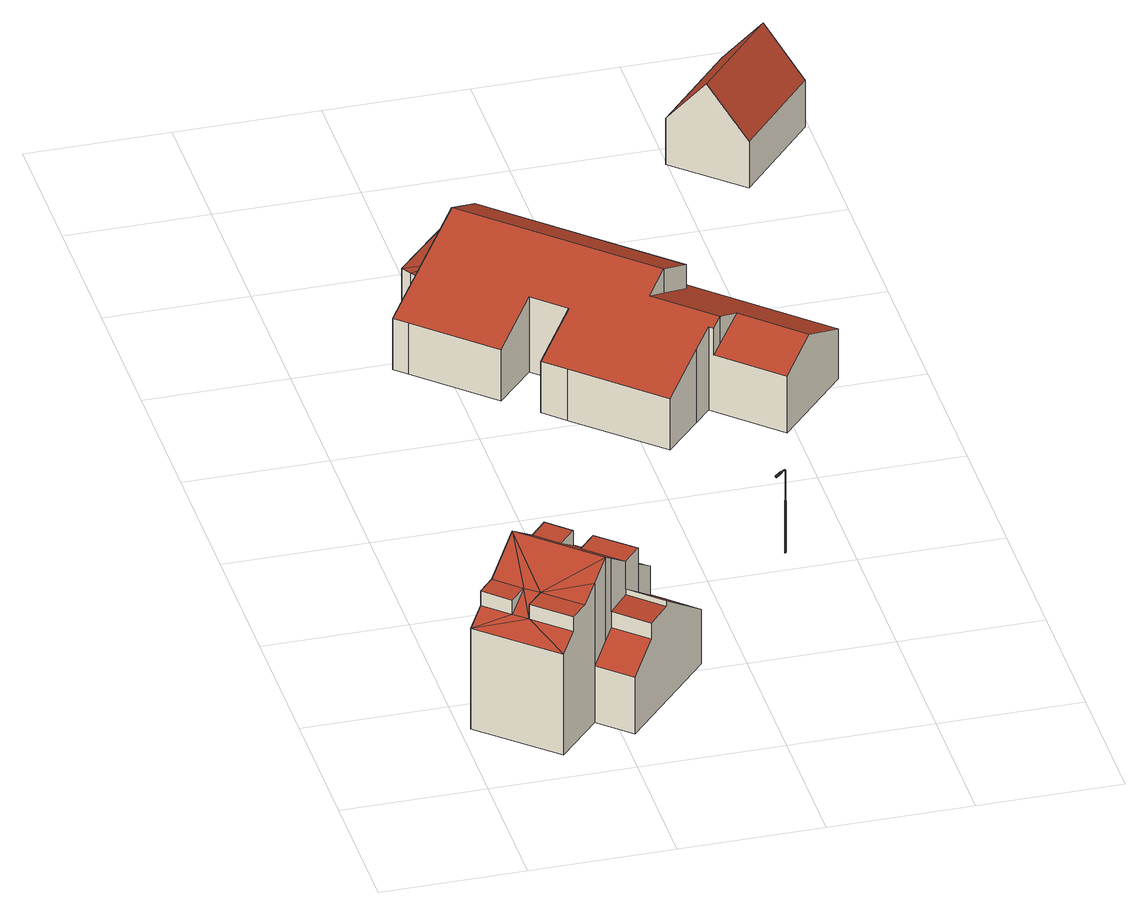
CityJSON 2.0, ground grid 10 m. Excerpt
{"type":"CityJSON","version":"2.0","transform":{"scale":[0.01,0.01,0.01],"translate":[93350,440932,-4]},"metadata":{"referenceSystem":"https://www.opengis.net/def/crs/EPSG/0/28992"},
"CityObjects":{
"building1":{"type":"Building","attributes":{"yearOfConstruction":1935,"statusOmschr":"Pand in gebruik","hoogste_bouwlaag":2,"aantalBouwlagen":3,"laagste_bouwlaag":0,"typeOmschr":"half vrijstaand"},"address":[{"CountryName":"Nederland","LocalityName":"Rotterdam","ThoroughfareNumber":"1","ThoroughfareName":"Wilgenoord","PostalCode":"3054AW"}],"geometry":[{"type":"Solid","lod":"2","boundaries":[[[[0,1,2]],[[3,4,5]],[[6,7,8]],[[9,10,11]],[[12,13,14,15]],[[14,13,16,17,18,19]],[[16,20,21,17]],[[22,23,24,21,20,25,26,27,28,29,30]],[[31,26,25,32]],[[33,34,35,36]],[[37,38,39,33,36,12,15,40]],[[41,19,18,42]],[[43,44,45,31,32,35,34,46]],[[47,48,49,50,51]],[[50,49,52,53,54]],[[53,52,55,56,57]],[[42,47,51,41]],[[55,46,34,56]],[[1,28,27,2]],[[44,5,4,45]],[[47,7,6,48]],[[40,50,54,37]],[[38,53,57,39]],[[11,24,23,9]],[[30,29,0]],[[31,4,26]],[[4,2,26]],[[46,3,43]],[[55,3,46]],[[55,30,3]],[[3,0,4]],[[3,30,0]],[[0,2,4]],[[2,27,26]],[[45,4,31]],[[14,19,41,51,50,40,15]],[[42,18,17,21,24,11,10,22,30,55,52,49,8,7,47]],[[39,57,56,34,33]],[[0,29,28,1]],[[43,3,5,44]],[[48,6,8,49]],[[37,54,53,38]],[[9,23,22,10]],[[12,36,35,32,25,20,16,13]]]],"semantics":{"surfaces":[{"type":"WallSurface"},{"type":"RoofSurface"},{"type":"GroundSurface"}],"values":[[0,0,0,0,0,0,0,0,0,0,0,0,0,0,0,0,0,0,0,0,0,0,0,0,1,1,1,1,1,1,1,1,1,1,1,1,1,1,1,1,1,1,1,2]]}}]},
"cityfurniture1":{"type":"CityFurniture","attributes":{"Lichtpunttype":"Straatverlichting","Brondatum":"12-06-2019","Buurt_nummer":"62","Masttype":"MAST 6M LPH 6M ST VERJ D89 B1","Lamptype":"SON PRO E 50W E27","Buurtnaam":"Hillegersberg Noord","Nummer":"3","Geplaatst_op":"01-01-1998","Wijknummer":"6","Nivo":"0","Datum_laatste_mutatie":"07-06-2019","Straatnaam":"Wilgenoord","Thema":"Lichtmasten","Beheerobject":"23442/OVL-003","Armatuurtype":"490 SGS 203 1X SON 50W <NB>","Objecthoogte":"6","Klasse":"Tertiaire weg","Wijknaam":"Hillegersberg-Schiebroek"},"geometry":[{"type":"MultiSurface","lod":"2","boundaries":[[[58,59,60]],[[61,62,63]],[[64,65,66,67]],[[68,69,70]],[[66,65,71,72]],[[63,62,73,74]],[[70,69,75,76]],[[77,78,79,80]],[[81,82,83,84,85]],[[65,86,71]],[[87,88,89,90]],[[91,82,81,92]],[[68,93,69]],[[86,94,71]],[[85,88,87]],[[72,71,59,58]],[[95,96,61]],[[62,97,73]],[[98,91,92,99]],[[60,100,101]],[[61,102,97]],[[94,103,104]],[[94,63,103]],[[78,60,101]],[[83,77,88]],[[78,101,79]],[[85,84,83,88]],[[94,61,63]],[[61,97,62]],[[102,105,106]],[[71,94,104,107]],[[88,77,80]],[[93,85,108,109]],[[91,110,111,112]],[[86,113,94]],[[114,70,76]],[[102,106,97]],[[71,107,59]],[[109,108,115,116]],[[69,109,116]],[[117,66,72,118]],[[95,61,94]],[[69,116,75]],[[108,87,90,115]],[[119,120,76,121]],[[105,122,68,106]],[[63,74,123]],[[110,118,111]],[[59,107,124,60]],[[85,87,108]],[[104,103,123,124]],[[88,80,89]],[[97,106,120,119]],[[73,125,126]],[[73,119,121,125]],[[97,119,73]],[[120,114,76]],[[127,128,129,130]],[[131,58,60,78]],[[106,114,120]],[[107,104,124]],[[110,117,118]],[[132,133,134,135]],[[93,109,69]],[[136,137,138,139]],[[128,140,129]],[[141,67,66,117]],[[83,78,77]],[[83,131,78]],[[113,95,94]],[[142,143,144,145]],[[142,145,146]],[[133,147,148,134]],[[64,86,65]],[[149,150,143,142]],[[139,138,146,96]],[[103,63,123]],[[106,68,70,114]],[[138,142,146]],[[151,152,153]],[[98,141,110,91]],[[154,92,81]],[[155,85,93]],[[147,151,156,148]],[[157,158,154,159]],[[122,155,93,68]],[[146,145,105,102]],[[91,112,82]],[[64,160,86]],[[135,134,161,162]],[[96,146,102,61]],[[163,127,164]],[[159,154,155]],[[152,165,166,153]],[[151,153,156]],[[158,99,92,154]],[[143,157,159,167]],[[82,112,83]],[[168,136,139,169]],[[160,170,113,86]],[[170,95,113]],[[141,117,110]],[[144,167,155,122]],[[154,81,155]],[[118,58,131]],[[118,72,58]],[[111,118,131,83]],[[155,81,85]],[[145,144,122,105]],[[170,171,95]],[[167,159,155]],[[112,111,83]],[[172,173,174]],[[175,176,173]],[[177,178,179,180]],[[163,181,128,127]],[[182,157,143]],[[183,184,185]],[[186,187,181,163]],[[188,189,190,191]],[[192,185,184,193]],[[194,195,196,197]],[[198,172,174,199]],[[195,200,201,196]],[[200,202,203,201]],[[185,188,191,183]],[[189,194,197,190]],[[181,204,128]],[[172,175,173]],[[175,205,176]],[[206,207,151,147]],[[162,161,99,158]],[[176,180,208]],[[165,209,163,164,166]],[[150,182,143]],[[210,211,212,213]],[[177,180,176,205]],[[168,169,171]],[[199,214,215,174]],[[206,147,133]],[[187,174,215,204]],[[187,204,181]],[[216,186,163]],[[217,182,150,218]],[[219,162,158]],[[207,216,165,152]],[[143,167,144]],[[163,209,165,216]],[[220,133,132]],[[221,220,132,222]],[[130,129,170,160]],[[128,223,168,140]],[[207,152,151]],[[182,219,158,157]],[[204,215,223,128]],[[224,225,226]],[[214,223,215]],[[227,218,150,149]],[[64,67,228]],[[173,229,225]],[[230,227,149]],[[229,231,227,230]],[[223,226,136,168]],[[199,174,224,214]],[[225,229,230,226]],[[173,176,231,229]],[[176,208,231]],[[174,173,225,224]],[[231,208,218,227]],[[232,233,141,98]],[[214,224,226,223]],[[226,137,136]],[[134,148,232]],[[217,234,182]],[[129,140,170]],[[153,166,228,235]],[[156,153,235,233]],[[226,230,149,137]],[[169,96,95,171]],[[137,149,142,138]],[[140,168,171,170]],[[169,139,96]],[[233,235,141]],[[235,228,67,141]],[[148,156,233,232]],[[130,160,64]],[[222,135,234]],[[135,162,219]],[[217,218,208]],[[179,221,222,236]],[[164,127,130]],[[180,179,236,208]],[[228,130,64]],[[208,236,234,217]],[[164,228,166]],[[222,132,135]],[[164,130,228]],[[236,222,234]],[[234,135,219,182]],[[74,73,126]],[[89,80,237,238]],[[126,239,240]],[[60,124,241,242]],[[213,212,187]],[[90,89,238,243]],[[121,76,244,245]],[[115,90,243]],[[116,246,247]],[[212,174,187]],[[60,242,248,100]],[[116,115,243,246]],[[76,75,249,250]],[[76,250,244]],[[75,116,247,249]],[[202,251,203]],[[198,199,174,212]],[[191,190,252]],[[253,254,207,206]],[[80,79,255,237]],[[252,256,220,221]],[[254,257,207]],[[191,252,178]],[[79,101,258,255]],[[183,191,178,177]],[[197,196,253,259]],[[101,260,258]],[[261,262,263,264]],[[203,264,263,257]],[[262,261,216,263]],[[257,263,216,207]],[[256,259,220]],[[190,256,252]],[[196,201,254,253]],[[190,197,259,256]],[[100,248,242,265,260]],[[261,186,216]],[[264,266,261]],[[267,192,193,268]],[[251,269,264,203]],[[261,213,186]],[[213,187,186]],[[201,203,254]],[[183,177,205,184]],[[266,210,213,261]],[[270,267,268,271]],[[203,257,254]],[[193,184,205,175]],[[272,273,211,210]],[[211,271,198,212]],[[268,193,175,172]],[[272,210,266]],[[259,253,206]],[[232,161,134]],[[273,270,271,211]],[[232,98,99,161]],[[269,272,266,264]],[[271,268,172,198]],[[178,252,221,179]],[[274,195,194,275]],[[276,245,244,250,249,247,246,243,238,237,255,258,260,265,277,240,239]],[[241,277,265]],[[275,194,189,278]],[[259,206,279,220]],[[241,280,240,277]],[[281,282,185,192]],[[279,206,133,220]],[[283,202,200,284]],[[285,281,286]],[[287,275,274,288]],[[284,200,195,274]],[[289,278,189,188]],[[282,289,188,185]],[[290,291,292,293]],[[294,295,296]],[[251,202,283,297]],[[281,192,267,295]],[[289,282,281,295,298,292,291,299,297,283,284,274,275,278]],[[269,251,297,299]],[[293,292,300]],[[270,273,292,298]],[[292,273,272,291]],[[292,298,301,300]],[[295,267,270,298]],[[272,269,299,291]],[[302,299,303]],[[304,282,289,305]],[[288,274,284,306]],[[303,299,291,307]],[[308,291,290]],[[296,295,281,285]],[[309,283,297,310]],[[310,297,299,302]],[[305,289,311]],[[312,278,313]],[[307,291,308]],[[311,289,278,312]],[[286,281,282,314]],[[287,315,275]],[[306,284,283,309]],[[313,278,275,315]],[[304,314,282]],[[301,298,295,294]],[[126,125,276,239]],[[125,121,245,276]],[[123,74,126,280]],[[101,100,260]],[[123,280,241]],[[242,241,265]],[[124,123,241]],[[280,126,240]],[[316,317,318,319]],[[320,321,322]],[[323,324,325]],[[326,327,328]],[[329,330,331]],[[332,333,334]],[[335,322,336]],[[335,336,337]],[[338,339,340,341]],[[342,325,343,344,345,346,347,348]],[[349,344,345,350,318,334,343]],[[344,349,343]],[[351,352,337,336]],[[337,353,354,355,347,346,345,344,343,323,320,322,335]],[[346,347,350,345]],[[333,326,356]],[[333,357,358]],[[326,329,317,316]],[[353,359,354]],[[332,360,361]],[[362,332,361,363,329,331,364]],[[365,329,363]],[[320,323,366,321]],[[316,319,326]],[[355,359,348]],[[348,367,368,359]],[[323,343,366]],[[316,326,333,334,317]],[[333,332,362,364,331,329,326]],[[340,344,345,341]],[[348,355,347]],[[369,333,357]],[[368,353,337]],[[333,358,326]],[[327,326,333]],[[322,324,320]],[[359,353,368]],[[354,353,370,371]],[[330,328,327,369,357,358]],[[359,355,354]],[[355,354,371,372]],[[333,332,357]],[[326,330,329]],[[373,322,335]],[[357,332,362]],[[374,325,324,373]],[[351,356,326,352]],[[327,333,369]],[[330,326,358]],[[324,322,373]],[[325,323,343]],[[361,363,365,346,345,344,360]],[[326,328,330]],[[322,321,366,343,334,356,351,336]],[[329,331,364,362,332,334,317]],[[317,334,318]],[[374,367,348,342,325]],[[333,356,334]],[[355,372,347]],[[367,374,373,335,337,368]],[[330,358,357,362,364,331]],[[324,323,320]],[[319,318,350,347,372,371,370,337,352,326]],[[353,337,370]],[[375,376,377,378]],[[378,344,345,377]],[[378,377,379]],[[380,381,360,344,378]],[[382,376,375,339]],[[365,363,383,379,346]],[[377,345,346,379]],[[380,383,363,381]],[[377,376,382,384,346,345]],[[378,379,383,380]],[[340,339,375,378,344]]]}]},
"cityfurniture2":{"type":"CityFurniture","attributes":{"Lichtpunttype":"Straatverlichting","Brondatum":"12-06-2019","Buurt_nummer":"62","Masttype":"MAST 6M LPH 6M ST VERJ D89 B1","Lamptype":"SON PRO E 50W E27","Buurtnaam":"Hillegersberg Noord","Nummer":"3","Geplaatst_op":"01-01-1998","Wijknummer":"6","Nivo":"0","Datum_laatste_mutatie":"07-06-2019","Straatnaam":"Wilgenoord","Thema":"Lichtmasten","Beheerobject":"23442/OVL-003","Armatuurtype":"490 SGS 203 1X SON 50W <NB>","Objecthoogte":"6","Klasse":"Tertiaire weg","Wijknaam":"Hillegersberg-Schiebroek"},"geometry":[{"type":"MultiSurface","lod":"2","boundaries":[[[385,386,387,388]],[[311,385,388,389]],[[312,311,389,390]],[[313,312,390,391]],[[287,313,391,392]],[[393,287,392,394]],[[395,393,394,396]],[[397,395,396,398]],[[399,397,398,400]],[[302,399,400,401]],[[402,302,401,403]],[[404,402,403,405]],[[406,404,405,407]],[[408,406,407,409]],[[410,408,409,411]],[[412,410,411,413]],[[414,412,413,415]],[[296,414,415,416]],[[285,296,416,417]],[[386,285,417,387]],[[285,386,385,311,312,313,287,393,395,397,399,302,402,404,406,408,410,412,414,296]]]}]},
"building2":{"type":"Building","attributes":{"yearOfConstruction":1983,"statusOmschr":"Pand in gebruik","hoogste_bouwlaag":1,"aantalBouwlagen":2,"laagste_bouwlaag":0,"typeOmschr":"vrijstaand"},"address":[{"CountryName":"Nederland","LocalityName":"Rotterdam","ThoroughfareNumber":"18","ThoroughfareName":"Wilgenoord","PostalCode":"3054AW"}],"children":["building2-1","building2-2"]},
"building2-1":{"type":"BuildingPart","parents":["building2"],"geometry":[{"type":"Solid","lod":"2","boundaries":[[[[418,419,420,421,422]],[[422,423,424,418]],[[423,425,426,424]],[[427,428,429,430]],[[431,427,430,432]],[[433,431,432,434]],[[435,436,433,434,437]],[[437,438,439,435]],[[440,439,438,441]],[[442,440,441,443]],[[444,442,443,445]],[[446,444,445,447]],[[448,449,446,447,421,420]],[[450,451,429,428,452]],[[453,450,452,454]],[[455,453,454,456]],[[457,458,459]],[[460,457,459,461]],[[426,425,462,463,464,465]],[[463,455,456,464]],[[461,426,465,460]],[[466,467,468]],[[467,449,448,468]],[[462,469,455,463]],[[469,470,453,455]],[[470,451,450,453]],[[444,446,449,467,458,457,454,452,428,427,431,433,436,435,439,440,442]],[[465,464,456,454,457,460]],[[467,466,419,418,424,426,461,459,458]],[[419,466,468,448,420]],[[447,445,443,441,438,437,434,432,430,429,451,470,469,462,425,423,422,421]]]],"semantics":{"surfaces":[{"type":"WallSurface"},{"type":"ClosureSurface"},{"type":"RoofSurface"},{"type":"GroundSurface"}],"values":[[0,0,0,0,0,0,0,0,0,0,0,0,0,0,0,0,0,0,0,0,0,0,0,1,1,1,2,2,2,2,3]]}}]},
"building2-2":{"type":"BuildingPart","parents":["building2"],"geometry":[{"type":"Solid","lod":"2","boundaries":[[[[471,463,462,472]],[[473,471,472,474]],[[474,475,476,473]],[[475,477,478,476]],[[477,479,480,478]],[[481,480,479,482]],[[483,481,482,484]],[[450,483,484,451]],[[476,478,455]],[[478,480,453]],[[471,455,463]],[[473,476,471]],[[471,476,455]],[[455,478,453]],[[453,480,481]],[[453,483,450]],[[453,481,483]],[[455,453,470,469]],[[463,455,469,462]],[[453,450,451,470]],[[462,469,470,451,484,482,479,477,475,474,472]]]],"semantics":{"surfaces":[{"type":"WallSurface"},{"type":"RoofSurface"},{"type":"ClosureSurface"},{"type":"GroundSurface"}],"values":[[0,0,0,0,0,0,0,0,1,1,1,1,1,1,1,1,1,2,2,2,3]]}}]},
"building3":{"type":"Building","attributes":{"yearOfConstruction":1881,"statusOmschr":"Pand in gebruik","aantalBouwlagen":1},"address":[{"CountryName":"Nederland","LocalityName":"Rotterdam"}],"geometry":[{"type":"Solid","lod":"2","boundaries":[[[[485,486,487,488,489]],[[487,490,491,488]],[[492,493,491,490,494]],[[485,492,494,486]],[[488,491,493,489]],[[489,493,492,485]],[[486,494,490,487]]]],"semantics":{"surfaces":[{"type":"WallSurface"},{"type":"RoofSurface"},{"type":"GroundSurface"}],"values":[[0,0,0,0,1,1,2]]}}]}
},
"vertices":[
[393,589,1129],[285,469,1130],[285,469,1020],[485,506,1133],[377,388,1021],[377,388,1135],[984,1067,1136],[984,1067,1013],[867,938,1134],[877,1162,1131],[763,1037,1129],[877,1162,1013],[1658,877,146],[1421,1091,146],[1421,1091,573],[1658,877,568],[1305,964,146],[1305,964,918],[1331,993,892],[1331,993,669],[812,1406,146],[812,1406,918],[607,1177,1131],[721,1304,1132],[721,1304,1013],[21,521,146],[21,521,924],[113,624,1020],[113,624,1135],[221,744,1131],[414,961,1332],[523,68,926],[523,68,146],[1035,189,583],[815,388,584],[815,388,146],[1035,189,146],[1331,516,876],[1192,363,866],[1192,363,744],[1331,516,918],[1345,980,668],[1345,980,892],[726,290,1133],[617,171,1135],[617,171,1022],[815,388,1225],[1227,848,1014],[1227,848,1137],[1110,717,1136],[1110,717,922],[1227,848,796],[971,563,1280],[971,563,868],[1110,717,878],[920,505,1333],[920,505,693],[971,563,746],
[2565,2191,661],[2565,2191,662],[2564,2189,662],[2566,2194,662],[2565,2192,664],[2565,2192,663],[2569,2195,658],[2568,2193,660],[2568,2193,659],[2569,2194,658],[2563,2193,662],[2561,2192,662],[2561,2192,663],[2567,2192,661],[2567,2192,660],[2563,2191,664],[2563,2190,664],[2560,2190,663],[2560,2190,664],[2563,2190,661],[2563,2189,661],[2562,2188,661],[2561,2188,661],[2564,2193,659],[2565,2193,659],[2564,2191,660],[2563,2191,660],[2563,2192,660],[2568,2194,660],[2562,2191,661],[2562,2190,661],[2561,2189,661],[2560,2189,661],[2566,2194,658],[2565,2194,658],[2563,2193,661],[2567,2193,662],[2568,2195,661],[2567,2196,661],[2564,2193,663],[2567,2195,657],[2566,2195,657],[2563,2187,662],[2562,2188,662],[2565,2195,662],[2565,2191,663],[2566,2191,663],[2564,2195,662],[2563,2193,663],[2566,2191,662],[2561,2191,661],[2561,2191,662],[2567,2193,658],[2566,2192,659],[2565,2192,659],[2568,2194,661],[2562,2192,663],[2560,2189,662],[2560,2190,662],[2567,2193,659],[2566,2192,660],[2562,2191,664],[2562,2192,664],[2561,2190,665],[2564,2195,661],[2564,2190,664],[2564,2189,663],[2561,2189,665],[2562,2189,665],[2571,2198,655],[2571,2198,656],[2570,2197,657],[2570,2196,657],[2565,2191,660],[2568,2198,652],[2569,2198,652],[2568,2197,654],[2568,2198,654],[2569,2198,658],[2569,2199,658],[2568,2198,659],[2568,2197,659],[2570,2197,658],[2568,2194,657],[2567,2198,659],[2566,2197,658],[2565,2196,660],[2566,2196,660],[2566,2196,661],[2569,2197,652],[2569,2197,654],[2568,2199,657],[2567,2199,657],[2570,2197,652],[2571,2197,652],[2570,2196,654],[2565,2195,658],[2564,2194,660],[2569,2196,654],[2566,2197,657],[2566,2196,657],[2565,2195,659],[2569,2195,659],[2567,2196,655],[2567,2197,655],[2572,2198,653],[2571,2197,655],[2571,2197,653],[2571,2197,654],[2565,2196,659],[2570,2198,658],[2569,2197,660],[2569,2196,659],[2569,2197,659],[2572,2202,649],[2571,2201,651],[2572,2201,651],[2571,2202,649],[2570,2201,651],[2570,2201,649],[2569,2201,649],[2569,2200,651],[2569,2201,651],[2572,2199,653],[2567,2198,656],[2570,2202,646],[2570,2202,647],[2570,2202,644],[2573,2199,651],[2573,2200,651],[2570,2201,644],[2570,2200,644],[2570,2200,646],[2570,2201,646],[2571,2202,644],[2571,2202,647],[2570,2199,644],[2571,2199,644],[2571,2199,646],[2570,2199,646],[2572,2201,649],[2572,2201,652],[2571,2198,644],[2571,2198,646],[2572,2198,644],[2572,2198,646],[2572,2199,654],[2570,2202,649],[2570,2198,650],[2571,2198,650],[2569,2200,653],[2572,2197,653],[2573,2200,647],[2573,2201,647],[2573,2201,649],[2573,2200,649],[2571,2200,654],[2572,2200,654],[2572,2198,651],[2568,2199,655],[2568,2200,655],[2567,2197,656],[2569,2199,650],[2569,2200,650],[2568,2199,652],[2571,2199,656],[2571,2201,654],[2570,2201,654],[2570,2200,656],[2569,2200,655],[2570,2196,656],[2570,2201,653],[2569,2200,656],[2569,2201,653],[2568,2196,655],[2569,2195,655],[2568,2199,654],[2569,2195,656],[2568,2200,653],[2522,2144,672],[2521,2144,672],[2522,2144,676],[2523,2144,676],[2563,2188,664],[2563,2188,663],[2521,2145,672],[2521,2145,675],[2521,2145,676],[2521,2145,673],[2520,2145,673],[2563,2187,663],[2520,2145,674],[2521,2146,674],[2572,2199,644],[2569,2200,648],[2570,2198,648],[2571,2198,648],[2522,2143,672],[2569,2199,648],[2572,2198,648],[2523,2143,672],[2570,2199,648],[2523,2143,673],[2573,2199,649],[2572,2199,649],[2572,2198,649],[2573,2199,646],[2523,2143,674],[2573,2199,647],[2572,2202,644],[2572,2202,647],[2573,2199,644],[2573,2202,644],[2573,2202,647],[2573,2200,644],[2573,2201,644],[2571,2199,617],[2570,2199,617],[2522,2145,676],[2523,2143,675],[2570,2200,617],[2569,2198,650],[2562,2188,665],[2571,2202,617],[2570,2202,617],[2572,2198,617],[2571,2198,617],[2571,2205,215],[2570,2205,215],[2568,2197,215],[2569,2196,215],[2570,2201,617],[2576,2201,215],[2573,2200,617],[2573,2201,617],[2576,2202,215],[2574,2205,215],[2572,2202,617],[2572,2205,215],[2572,2199,617],[2573,2202,617],[2573,2199,617],[2575,2203,215],[2575,2204,215],[2574,2196,215],[2575,2197,215],[2568,2204,215],[2567,2202,215],[2571,2196,215],[2576,2198,215],[2576,2199,215],[2572,2196,215],[2573,2196,215],[2567,2201,215],[2567,2200,215],[2567,2199,215],[2569,2204,215],[2568,2198,215],[2519,2152,672],[2522,2155,671],[2522,2156,671],[2519,2153,672],[2511,2121,675],[2512,2121,675],[2493,2100,680],[2530,2143,670],[2508,2123,667],[2527,2145,661],[2480,2108,682],[2526,2149,680],[2525,2150,679],[2521,2154,676],[2524,2152,678],[2524,2152,676],[2532,2145,676],[2491,2099,682],[2533,2146,671],[2491,2099,680],[2491,2098,680],[2480,2108,680],[2523,2154,666],[2531,2147,666],[2531,2147,668],[2523,2154,668],[2524,2147,661],[2533,2146,670],[2531,2147,670],[2524,2154,670],[2523,2154,670],[2522,2155,670],[2521,2149,661],[2532,2147,670],[2522,2156,670],[2491,2098,681],[2480,2108,681],[2482,2110,680],[2501,2131,675],[2519,2152,670],[2491,2098,682],[2529,2147,678],[2526,2149,678],[2503,2128,667],[2531,2147,671],[2532,2147,675],[2529,2147,676],[2524,2154,675],[2527,2150,676],[2523,2154,671],[2530,2142,670],[2484,2107,670],[2484,2107,672],[2527,2148,679],[2481,2110,680],[2500,2131,675],[2519,2153,670],[2489,2102,672],[2489,2102,670],[2539,2155,666],[2531,2162,666],[2531,2162,668],[2539,2156,668],[2531,2163,668],[2539,2156,674],[2531,2147,675],[2523,2153,666],[2531,2163,674],[2523,2153,668],
[2568,2203,215],[2570,2204,215],[2570,2204,15],[2568,2203,15],[2567,2201,15],[2567,2200,15],[2567,2199,15],[2568,2197,15],[2570,2196,215],[2570,2196,15],[2571,2195,215],[2571,2195,15],[2572,2195,215],[2572,2195,15],[2573,2195,215],[2573,2195,15],[2574,2196,15],[2576,2197,215],[2576,2197,15],[2577,2199,215],[2577,2199,15],[2577,2200,215],[2577,2200,15],[2577,2201,215],[2577,2201,15],[2576,2203,215],[2576,2203,15],[2574,2204,215],[2574,2204,15],[2573,2205,215],[2573,2205,15],[2572,2205,15],[2571,2205,15],
[3358,3827,582],[3082,3524,776],[2875,3297,631],[2875,3297,192],[3358,3827,192],[2015,5064,192],[2015,5064,583],[1934,4976,192],[1934,4976,639],[680,4596,588],[596,4674,589],[596,4674,192],[680,4596,192],[1180,4135,588],[1180,4135,192],[1445,4422,771],[1445,4422,192],[1658,4225,771],[1475,4394,771],[1658,4225,192],[1394,3938,192],[1394,3938,588],[1537,3807,588],[1537,3807,192],[2091,3296,588],[2091,3296,192],[2336,3561,758],[2336,3561,192],[2452,3687,838],[2452,3687,192],[2480,3661,631],[2480,3661,838],[952,5060,554],[952,5060,192],[952,5060,835],[1152,5273,550],[1152,5273,972],[1365,5500,545],[1365,5500,825],[2293,4222,972],[2159,4076,879],[2293,4222,786],[2504,4451,825],[2504,4451,639],[1493,5382,192],[1493,5382,545],[1493,5382,825],[1934,4976,825],[2692,3890,776],[2540,3725,879],[2540,3725,673],[1365,5500,192],[1152,5273,192],
[1514,5404,545],[1514,5404,192],[1536,5429,545],[1536,5429,192],[1409,5547,192],[1409,5547,545],[1249,5696,192],[1249,5696,598],[796,5204,192],[796,5204,605],[844,5160,590],[844,5160,192],[931,5080,561],[931,5080,192],
[3916,6779,536],[3916,6779,172],[3465,7179,172],[3465,7179,535],[3689,6980,892],[2931,6583,172],[2931,6583,532],[3381,6179,529],[3153,6384,888],[3381,6179,172]
]}
